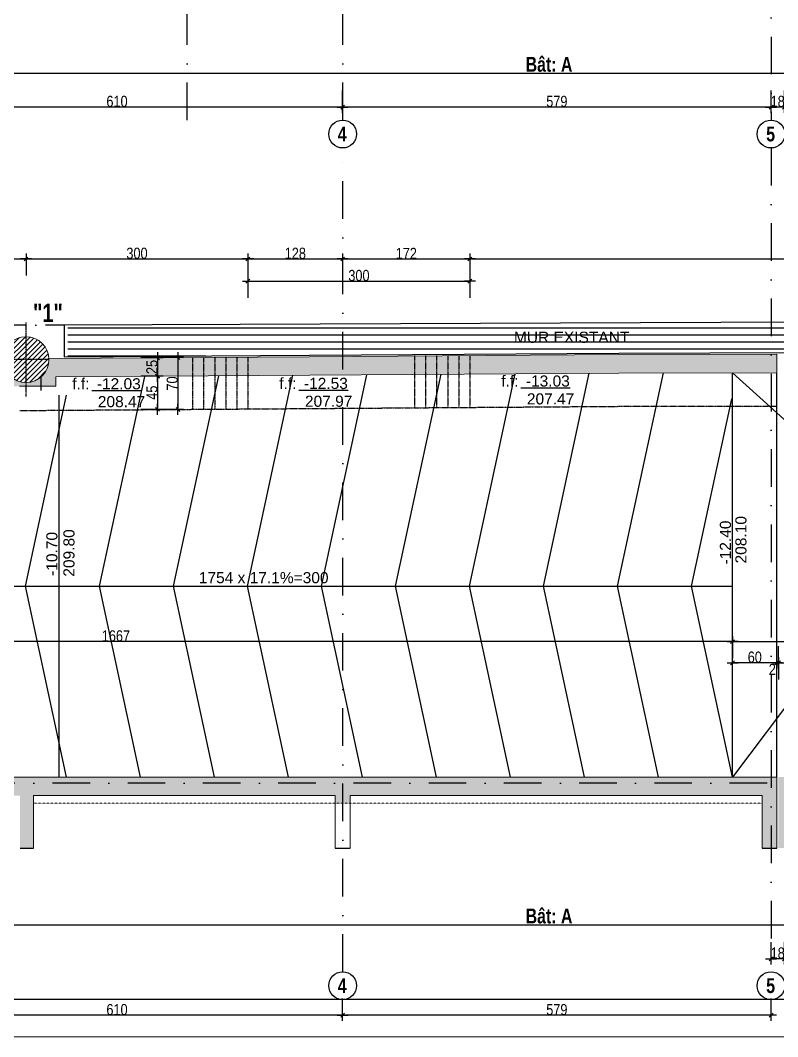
# Model space of a CAD drawing. Header units: millimetres. Extents: x -26249 to 60250, y -21218 to 23336.
# Drawn here: x 52222 to 53245, y -1232 to 141 of the extents above; entities that cross this region are included whole.
import ezdxf
from ezdxf.enums import TextEntityAlignment as Align

# ---------------------------------------------------------------- set-up
doc = ezdxf.new("R2010")
doc.units = ezdxf.units.MM
doc.linetypes.add('TIRETPTX2', pattern=[50.8, 25.4, -12.7, 0, -12.7])
doc.linetypes.add('VW-01', pattern=[0.41656, 0.20828, -0.20828])
for name, color, linetype in [('01_cote_gen', 4, 'Continuous'), ('01_linteaux', 2, 'Continuous'), ('01_poch_murs', 253, 'Continuous'), ('01_texte', 230, 'Continuous'), ('AA_COTES', 2, 'Continuous')]:
    doc.layers.add(name, color=color, linetype=linetype)
for name, color, linetype, lineweight in [('01_murs_coup', 5, 'Continuous', 60), ('01_PIEUX', 5, 'Continuous', 60), ('B Général', 7, 'Continuous', 5)]:
    doc.layers.add(name, color=color, linetype=linetype, lineweight=lineweight)
doc.styles.add('impact', font='impact.ttf')
doc.styles.add('MATTE_TXT', font='arial.ttf')
doc.styles.add('STYLE2', font='ARIALN.TTF')
doc.dimstyles.new('JB50', dxfattribs={"dimscale": 0.1, "dimtxt": 150, "dimasz": 15, "dimexe": 0.1, "dimexo": 0.1, "dimgap": 0.09, "dimtad": 1, "dimdec": 1, "dimdsep": 46, "dimtxsty": 'STYLE2', "dimblk1": 'BOND_G', "dimblk2": 'BOND_D', "dimsah": 1, "dimcen": 1.5, "dimdle": 0.01, "dimse1": 1, "dimse2": 1, "dimclrd": 4, "dimclre": 2, "dimclrt": 6, "dimazin": 2, "dimtfac": 2.333333, "dimtdec": 1, "dimtix": 1, "dimtmove": 2, "dimatfit": 3, "dimldrblk": 'BOND_G', "dimfxl": 1, "dimtolj": 1, "dimtzin": 0, "dimarcsym": 0})
pattern_1 = [(180, (38048.426, -1150.376), (-2e-15, -9.525), [])]

# ---------------------------------------------------------------- blocks, each defined once
blk = doc.blocks.new('BOND_G')
at = {"layer": 'AA_COTES', "color": 0}
for p, q in [((0, -5), (0, 15)), ((5, 0), (-5, 0)), ((1.77, 1.77), (-1.77, -1.77))]:
    blk.add_line(p, q, dxfattribs=at)
blk = doc.blocks.new('BOND_D')
at = {"layer": 'AA_COTES', "color": 0}
for p, q in [((5, 0), (-5, 0)), ((-1.77, -1.77), (1.77, 1.77)), ((0, 5), (0, -15))]:
    blk.add_line(p, q, dxfattribs=at)
blk = doc.blocks.new('*D1461')
at = {"layer": '01_cote_gen', "color": 4, "lineweight": -2, "transparency": 16777216}
blk.add_line((53243, -726.7), (53186, -726.7), dxfattribs=at)
at = {"layer": 'Defpoints', "color": 0, "transparency": 16777216}
for p in [(53244.5, -701.7), (53184.5, -720.7), (53184.5, -726.7)]:
    blk.add_point(p, dxfattribs=at)
at = {"layer": '01_cote_gen', "color": 4, "lineweight": -2, "transparency": 16777216, "xscale": 1.5, "yscale": 1.5, "zscale": 1.5, "rotation": 180}
blk.add_blockref('BOND_D', (53184.5, -726.7), dxfattribs=at)
at = {"layer": '01_cote_gen', "color": 4, "lineweight": -2, "transparency": 16777216, "xscale": 1.5, "yscale": 1.5, "zscale": 1.5}
blk.add_blockref('BOND_G', (53244.5, -726.7), dxfattribs=at)
at = {"layer": '01_cote_gen', "color": 6, "transparency": 16777216, "insert": (53214.5, -719.1), "char_height": 15, "attachment_point": 5, "style": 'STYLE2'}
blk.add_mtext('\\A1;60', dxfattribs=at)
blk = doc.blocks.new('*D1548')
at = {"layer": '01_cote_gen', "color": 4, "lineweight": -2, "transparency": 16777216}
blk.add_line((53183, -698.1), (51519, -698.1), dxfattribs=at)
at = {"layer": 'Defpoints', "color": 0, "transparency": 16777216}
for p in [(51517.5, -698.1), (53184.5, -705.6), (51517.5, -770.6)]:
    blk.add_point(p, dxfattribs=at)
at = {"layer": '01_cote_gen', "color": 4, "lineweight": -2, "transparency": 16777216, "xscale": 1.5, "yscale": 1.5, "zscale": 1.5, "rotation": 180}
blk.add_blockref('BOND_D', (51517.5, -698.1), dxfattribs=at)
at = {"layer": '01_cote_gen', "color": 4, "lineweight": -2, "transparency": 16777216, "xscale": 1.5, "yscale": 1.5, "zscale": 1.5}
blk.add_blockref('BOND_G', (53184.5, -698.1), dxfattribs=at)
at = {"layer": '01_cote_gen', "color": 6, "transparency": 16777216, "insert": (52351, -690.4), "char_height": 15, "attachment_point": 5, "style": 'STYLE2'}
blk.add_mtext('\\A1;1667', dxfattribs=at)
blk = doc.blocks.new('*D1462')
at = {"layer": '01_cote_gen', "color": 4, "lineweight": -2, "transparency": 16777216}
blk.add_line((53186, -698.1), (53762, -698.1), dxfattribs=at)
at = {"layer": 'Defpoints', "color": 0, "transparency": 16777216}
for p in [(53763.5, -698.1), (53184.5, -741), (53763.5, -784.9)]:
    blk.add_point(p, dxfattribs=at)
at = {"layer": '01_cote_gen', "color": 4, "lineweight": -2, "transparency": 16777216, "xscale": 1.5, "yscale": 1.5, "zscale": 1.5, "rotation": 180}
blk.add_blockref('BOND_G', (53184.5, -698.1), dxfattribs=at)
at = {"layer": '01_cote_gen', "color": 4, "lineweight": -2, "transparency": 16777216, "xscale": 1.5, "yscale": 1.5, "zscale": 1.5}
blk.add_blockref('BOND_D', (53763.5, -698.1), dxfattribs=at)
at = {"layer": '01_cote_gen', "color": 6, "transparency": 16777216, "insert": (53474, -690.4), "char_height": 15, "attachment_point": 5, "style": 'STYLE2'}
blk.add_mtext('\\A1;579', dxfattribs=at)
blk = doc.blocks.new('*D1463')
at = {"layer": '01_cote_gen', "color": 4, "lineweight": -2, "transparency": 16777216}
for p, q in [((53243, -726.7), (53241.5, -726.7)), ((53244.5, -726.7), (53246.5, -726.7)), ((53248, -726.7), (53249.5, -726.7))]:
    blk.add_line(p, q, dxfattribs=at)
at = {"layer": 'Defpoints', "color": 0, "transparency": 16777216}
for p in [(53246.5, -726.7), (53244.5, -734.2), (53246.5, -734.2)]:
    blk.add_point(p, dxfattribs=at)
at = {"layer": '01_cote_gen', "color": 4, "lineweight": -2, "transparency": 16777216, "xscale": 1.5, "yscale": 1.5, "zscale": 1.5}
blk.add_blockref('BOND_G', (53244.5, -726.7), dxfattribs=at)
at = {"layer": '01_cote_gen', "color": 4, "lineweight": -2, "transparency": 16777216, "xscale": 1.5, "yscale": 1.5, "zscale": 1.5, "rotation": 180}
blk.add_blockref('BOND_D', (53246.5, -726.7), dxfattribs=at)
at = {"layer": '01_cote_gen', "color": 6, "transparency": 16777216, "insert": (53238.2, -735.6), "char_height": 15, "attachment_point": 5, "style": 'STYLE2'}
blk.add_mtext('\\A1;2', dxfattribs=at)
blk = doc.blocks.new('*D1464')
at = {"layer": '01_cote_gen', "color": 4, "lineweight": -2, "transparency": 16777216}
blk.add_line((53248, -726.7), (53762, -726.7), dxfattribs=at)
at = {"layer": 'Defpoints', "color": 0, "transparency": 16777216}
for p in [(53763.5, -726.7), (53246.5, -746.1), (53763.5, -757.3)]:
    blk.add_point(p, dxfattribs=at)
at = {"layer": '01_cote_gen', "color": 4, "lineweight": -2, "transparency": 16777216, "xscale": 1.5, "yscale": 1.5, "zscale": 1.5, "rotation": 180}
blk.add_blockref('BOND_G', (53246.5, -726.7), dxfattribs=at)
at = {"layer": '01_cote_gen', "color": 4, "lineweight": -2, "transparency": 16777216, "xscale": 1.5, "yscale": 1.5, "zscale": 1.5}
blk.add_blockref('BOND_D', (53763.5, -726.7), dxfattribs=at)
at = {"layer": '01_cote_gen', "color": 6, "transparency": 16777216, "insert": (53505, -719.1), "char_height": 15, "attachment_point": 5, "style": 'STYLE2'}
blk.add_mtext('\\A1;517', dxfattribs=at)
blk = doc.blocks.new('*D1562')
at = {"layer": '01_cote_gen', "color": 4, "lineweight": -2, "transparency": 16777216}
blk.add_line((53253, -1126.5), (53238, -1126.5), dxfattribs=at)
at = {"layer": 'Defpoints', "color": 0, "transparency": 16777216}
for p in [(53236.5, 75.9), (53254.5, -1034.6), (53236.5, -1126.5)]:
    blk.add_point(p, dxfattribs=at)
at = {"layer": '01_cote_gen', "color": 4, "lineweight": -2, "transparency": 16777216, "xscale": 1.5, "yscale": 1.5, "zscale": 1.5, "rotation": 180}
blk.add_blockref('BOND_D', (53236.5, -1126.5), dxfattribs=at)
at = {"layer": '01_cote_gen', "color": 4, "lineweight": -2, "transparency": 16777216, "xscale": 1.5, "yscale": 1.5, "zscale": 1.5}
blk.add_blockref('BOND_G', (53254.5, -1126.5), dxfattribs=at)
at = {"layer": '01_cote_gen', "color": 6, "transparency": 16777216, "insert": (53245.5, -1118.8), "char_height": 15, "attachment_point": 5, "style": 'STYLE2'}
blk.add_mtext('\\A1;18', dxfattribs=at)
blk = doc.blocks.new('*D1563')
at = {"layer": '01_cote_gen', "color": 4, "lineweight": -2, "transparency": 16777216}
blk.add_line((53235, -1202.8), (52659, -1202.8), dxfattribs=at)
at = {"layer": 'Defpoints', "color": 0, "transparency": 16777216}
for p in [(53236.5, 75.9), (52657.5, -1114.6), (52657.5, -1202.8)]:
    blk.add_point(p, dxfattribs=at)
at = {"layer": '01_cote_gen', "color": 4, "lineweight": -2, "transparency": 16777216, "xscale": 1.5, "yscale": 1.5, "zscale": 1.5, "rotation": 180}
blk.add_blockref('BOND_D', (52657.5, -1202.8), dxfattribs=at)
at = {"layer": '01_cote_gen', "color": 4, "lineweight": -2, "transparency": 16777216, "xscale": 1.5, "yscale": 1.5, "zscale": 1.5}
blk.add_blockref('BOND_G', (53236.5, -1202.8), dxfattribs=at)
at = {"layer": '01_cote_gen', "color": 6, "transparency": 16777216, "insert": (52947, -1195.2), "char_height": 15, "attachment_point": 5, "style": 'STYLE2'}
blk.add_mtext('\\A1;579', dxfattribs=at)
blk = doc.blocks.new('*D1564')
at = {"layer": '01_cote_gen', "color": 4, "lineweight": -2, "transparency": 16777216}
blk.add_line((52656, -1202.8), (52049, -1202.8), dxfattribs=at)
at = {"layer": 'Defpoints', "color": 0, "transparency": 16777216}
for p in [(52047.5, -1114.6), (52657.5, -1114.6), (52047.5, -1202.8)]:
    blk.add_point(p, dxfattribs=at)
at = {"layer": '01_cote_gen', "color": 4, "lineweight": -2, "transparency": 16777216, "xscale": 1.5, "yscale": 1.5, "zscale": 1.5, "rotation": 180}
blk.add_blockref('BOND_D', (52047.5, -1202.8), dxfattribs=at)
at = {"layer": '01_cote_gen', "color": 4, "lineweight": -2, "transparency": 16777216, "xscale": 1.5, "yscale": 1.5, "zscale": 1.5}
blk.add_blockref('BOND_G', (52657.5, -1202.8), dxfattribs=at)
at = {"layer": '01_cote_gen', "color": 6, "transparency": 16777216, "insert": (52352.5, -1195.2), "char_height": 15, "attachment_point": 5, "style": 'STYLE2'}
blk.add_mtext('\\A1;610', dxfattribs=at)
blk = doc.blocks.new('*D1446')
at = {"layer": '01_cote_gen', "color": 4, "lineweight": -2, "transparency": 16777216}
blk.add_line((52831, -181.2), (53728, -181.2), dxfattribs=at)
at = {"layer": 'Defpoints', "color": 0, "transparency": 16777216}
for p in [(53729.5, -181.2), (52829.5, -358.1), (53729.5, -358.1)]:
    blk.add_point(p, dxfattribs=at)
at = {"layer": '01_cote_gen', "color": 4, "lineweight": -2, "transparency": 16777216, "xscale": 1.5, "yscale": 1.5, "zscale": 1.5, "rotation": 180}
blk.add_blockref('BOND_G', (52829.5, -181.2), dxfattribs=at)
at = {"layer": '01_cote_gen', "color": 4, "lineweight": -2, "transparency": 16777216, "xscale": 1.5, "yscale": 1.5, "zscale": 1.5}
blk.add_blockref('BOND_D', (53729.5, -181.2), dxfattribs=at)
at = {"layer": '01_cote_gen', "color": 6, "transparency": 16777216, "insert": (53299.4, -173.6), "char_height": 15, "attachment_point": 5, "style": 'STYLE2'}
blk.add_mtext('\\A1;900', dxfattribs=at)
blk = doc.blocks.new('*D1447')
at = {"layer": '01_cote_gen', "color": 4, "lineweight": -2, "transparency": 16777216}
blk.add_line((52049, -181.2), (52228, -181.2), dxfattribs=at)
at = {"layer": 'Defpoints', "color": 0, "transparency": 16777216}
for p in [(52229.5, -181.2), (52229.5, -318.8), (52047.5, -436.2)]:
    blk.add_point(p, dxfattribs=at)
at = {"layer": '01_cote_gen', "color": 4, "lineweight": -2, "transparency": 16777216, "xscale": 1.5, "yscale": 1.5, "zscale": 1.5, "rotation": 180}
blk.add_blockref('BOND_G', (52047.5, -181.2), dxfattribs=at)
at = {"layer": '01_cote_gen', "color": 4, "lineweight": -2, "transparency": 16777216, "xscale": 1.5, "yscale": 1.5, "zscale": 1.5}
blk.add_blockref('BOND_D', (52229.5, -181.2), dxfattribs=at)
at = {"layer": '01_cote_gen', "color": 6, "transparency": 16777216, "insert": (52138.5, -173.6), "char_height": 15, "attachment_point": 5, "style": 'STYLE2'}
blk.add_mtext('\\A1;182', dxfattribs=at)
blk = doc.blocks.new('*D1448')
at = {"layer": '01_cote_gen', "color": 4, "lineweight": -2, "transparency": 16777216}
blk.add_line((52231, -181.2), (52528, -181.2), dxfattribs=at)
at = {"layer": 'Defpoints', "color": 0, "transparency": 16777216}
for p in [(52229.5, -173), (52529.5, -181.2), (52529.5, -288.1)]:
    blk.add_point(p, dxfattribs=at)
at = {"layer": '01_cote_gen', "color": 4, "lineweight": -2, "transparency": 16777216, "xscale": 1.5, "yscale": 1.5, "zscale": 1.5, "rotation": 180}
blk.add_blockref('BOND_G', (52229.5, -181.2), dxfattribs=at)
at = {"layer": '01_cote_gen', "color": 4, "lineweight": -2, "transparency": 16777216, "xscale": 1.5, "yscale": 1.5, "zscale": 1.5}
blk.add_blockref('BOND_D', (52529.5, -181.2), dxfattribs=at)
at = {"layer": '01_cote_gen', "color": 6, "transparency": 16777216, "insert": (52379.5, -173.6), "char_height": 15, "attachment_point": 5, "style": 'STYLE2'}
blk.add_mtext('\\A1;300', dxfattribs=at)
blk = doc.blocks.new('*D1449')
at = {"layer": '01_cote_gen', "color": 4, "lineweight": -2, "transparency": 16777216}
blk.add_line((52531, -211.2), (52828, -211.2), dxfattribs=at)
at = {"layer": 'Defpoints', "color": 0, "transparency": 16777216}
for p in [(52529.5, -203.6), (52829.5, -211.2), (52829.5, -338)]:
    blk.add_point(p, dxfattribs=at)
at = {"layer": '01_cote_gen', "color": 4, "lineweight": -2, "transparency": 16777216, "xscale": 1.5, "yscale": 1.5, "zscale": 1.5, "rotation": 180}
blk.add_blockref('BOND_G', (52529.5, -211.2), dxfattribs=at)
at = {"layer": '01_cote_gen', "color": 4, "lineweight": -2, "transparency": 16777216, "xscale": 1.5, "yscale": 1.5, "zscale": 1.5}
blk.add_blockref('BOND_D', (52829.5, -211.2), dxfattribs=at)
at = {"layer": '01_cote_gen', "color": 6, "transparency": 16777216, "insert": (52679.5, -203.6), "char_height": 15, "attachment_point": 5, "style": 'STYLE2'}
blk.add_mtext('\\A1;300', dxfattribs=at)
blk = doc.blocks.new('*D1450')
at = {"layer": '01_cote_gen', "color": 4, "lineweight": -2, "transparency": 16777216}
blk.add_line((52659, -181.2), (52828, -181.2), dxfattribs=at)
at = {"layer": 'Defpoints', "color": 0, "transparency": 16777216}
for p in [(52829.5, -181.2), (52829.5, -188.7), (52657.5, -195.3)]:
    blk.add_point(p, dxfattribs=at)
at = {"layer": '01_cote_gen', "color": 4, "lineweight": -2, "transparency": 16777216, "xscale": 1.5, "yscale": 1.5, "zscale": 1.5, "rotation": 180}
blk.add_blockref('BOND_G', (52657.5, -181.2), dxfattribs=at)
at = {"layer": '01_cote_gen', "color": 4, "lineweight": -2, "transparency": 16777216, "xscale": 1.5, "yscale": 1.5, "zscale": 1.5}
blk.add_blockref('BOND_D', (52829.5, -181.2), dxfattribs=at)
at = {"layer": '01_cote_gen', "color": 6, "transparency": 16777216, "insert": (52743.5, -173.7), "char_height": 15, "attachment_point": 5, "style": 'STYLE2'}
blk.add_mtext('\\A1;172', dxfattribs=at)
blk = doc.blocks.new('*D1451')
at = {"layer": '01_cote_gen', "color": 4, "lineweight": -2, "transparency": 16777216}
blk.add_line((52531, -181.2), (52656, -181.2), dxfattribs=at)
at = {"layer": 'Defpoints', "color": 0, "transparency": 16777216}
for p in [(52657.5, -181.2), (52657.5, -224), (52529.5, -233.7)]:
    blk.add_point(p, dxfattribs=at)
at = {"layer": '01_cote_gen', "color": 4, "lineweight": -2, "transparency": 16777216, "xscale": 1.5, "yscale": 1.5, "zscale": 1.5, "rotation": 180}
blk.add_blockref('BOND_G', (52529.5, -181.2), dxfattribs=at)
at = {"layer": '01_cote_gen', "color": 4, "lineweight": -2, "transparency": 16777216, "xscale": 1.5, "yscale": 1.5, "zscale": 1.5}
blk.add_blockref('BOND_D', (52657.5, -181.2), dxfattribs=at)
at = {"layer": '01_cote_gen', "color": 6, "transparency": 16777216, "insert": (52593.5, -173.6), "char_height": 15, "attachment_point": 5, "style": 'STYLE2'}
blk.add_mtext('\\A1;128', dxfattribs=at)
blk = doc.blocks.new('*D1514')
at = {"layer": '01_cote_gen', "color": 4, "lineweight": -2, "transparency": 16777216}
blk.add_line((53253, 23.9), (53238, 23.9), dxfattribs=at)
at = {"layer": 'Defpoints', "color": 0, "transparency": 16777216}
for p in [(53236.5, 119.3), (53254.5, 115.8), (53236.5, 23.9)]:
    blk.add_point(p, dxfattribs=at)
at = {"layer": '01_cote_gen', "color": 4, "lineweight": -2, "transparency": 16777216, "xscale": 1.5, "yscale": 1.5, "zscale": 1.5, "rotation": 180}
blk.add_blockref('BOND_D', (53236.5, 23.9), dxfattribs=at)
at = {"layer": '01_cote_gen', "color": 4, "lineweight": -2, "transparency": 16777216, "xscale": 1.5, "yscale": 1.5, "zscale": 1.5}
blk.add_blockref('BOND_G', (53254.5, 23.9), dxfattribs=at)
at = {"layer": '01_cote_gen', "color": 6, "transparency": 16777216, "insert": (53245.5, 31.6), "char_height": 15, "attachment_point": 5, "style": 'STYLE2'}
blk.add_mtext('\\A1;18', dxfattribs=at)
blk = doc.blocks.new('*D1515')
at = {"layer": '01_cote_gen', "color": 4, "lineweight": -2, "transparency": 16777216}
blk.add_line((53235, 23.9), (52659, 23.9), dxfattribs=at)
at = {"layer": 'Defpoints', "color": 0, "transparency": 16777216}
for p in [(52657.5, 112.2), (53236.5, 119.3), (52657.5, 23.9)]:
    blk.add_point(p, dxfattribs=at)
at = {"layer": '01_cote_gen', "color": 4, "lineweight": -2, "transparency": 16777216, "xscale": 1.5, "yscale": 1.5, "zscale": 1.5, "rotation": 180}
blk.add_blockref('BOND_D', (52657.5, 23.9), dxfattribs=at)
at = {"layer": '01_cote_gen', "color": 4, "lineweight": -2, "transparency": 16777216, "xscale": 1.5, "yscale": 1.5, "zscale": 1.5}
blk.add_blockref('BOND_G', (53236.5, 23.9), dxfattribs=at)
at = {"layer": '01_cote_gen', "color": 6, "transparency": 16777216, "insert": (52947, 31.6), "char_height": 15, "attachment_point": 5, "style": 'STYLE2'}
blk.add_mtext('\\A1;579', dxfattribs=at)
blk = doc.blocks.new('*D1516')
at = {"layer": '01_cote_gen', "color": 4, "lineweight": -2, "transparency": 16777216}
blk.add_line((52656, 23.9), (52049, 23.9), dxfattribs=at)
at = {"layer": 'Defpoints', "color": 0, "transparency": 16777216}
for p in [(52047.5, 112.2), (52657.5, 112.2), (52047.5, 23.9)]:
    blk.add_point(p, dxfattribs=at)
at = {"layer": '01_cote_gen', "color": 4, "lineweight": -2, "transparency": 16777216, "xscale": 1.5, "yscale": 1.5, "zscale": 1.5, "rotation": 180}
blk.add_blockref('BOND_D', (52047.5, 23.9), dxfattribs=at)
at = {"layer": '01_cote_gen', "color": 4, "lineweight": -2, "transparency": 16777216, "xscale": 1.5, "yscale": 1.5, "zscale": 1.5}
blk.add_blockref('BOND_G', (52657.5, 23.9), dxfattribs=at)
at = {"layer": '01_cote_gen', "color": 6, "transparency": 16777216, "insert": (52352.5, 31.6), "char_height": 15, "attachment_point": 5, "style": 'STYLE2'}
blk.add_mtext('\\A1;610', dxfattribs=at)
blk = doc.blocks.new('*D1616')
at = {"layer": '01_cote_gen', "color": 4, "lineweight": -2, "transparency": 16777216}
blk.add_line((52434.9, -315.9), (52434.9, -382.9), dxfattribs=at)
at = {"layer": 'Defpoints', "color": 0, "transparency": 16777216}
for p in [(52436.7, -314.4), (52434.9, -384.4), (52437.2, -384.4)]:
    blk.add_point(p, dxfattribs=at)
at = {"layer": '01_cote_gen', "color": 4, "lineweight": -2, "transparency": 16777216, "xscale": 1.5, "yscale": 1.5, "zscale": 1.5}
for name, p, rotation in [('BOND_G', (52434.9, -314.4), 90), ('BOND_D', (52434.9, -384.4), 270)]:
    blk.add_blockref(name, p, dxfattribs=dict(at, rotation=rotation))
at = {"layer": '01_cote_gen', "color": 6, "transparency": 16777216, "insert": (52427.2, -349.4), "char_height": 15, "attachment_point": 5, "rotation": 90, "style": 'STYLE2'}
blk.add_mtext('\\A1;70', dxfattribs=at)
blk = doc.blocks.new('*D1608')
at = {"layer": '01_cote_gen', "color": 4, "lineweight": -2, "transparency": 16777216}
blk.add_line((52407.3, -316.1), (52407.3, -338.1), dxfattribs=at)
at = {"layer": 'Defpoints', "color": 0, "transparency": 16777216}
for p in [(52404.4, -314.6), (52404.6, -339.6), (52407.3, -339.6)]:
    blk.add_point(p, dxfattribs=at)
at = {"layer": '01_cote_gen', "color": 4, "lineweight": -2, "transparency": 16777216, "xscale": 1.5, "yscale": 1.5, "zscale": 1.5}
for name, p, rotation in [('BOND_G', (52407.3, -314.6), 90), ('BOND_D', (52407.3, -339.6), 270)]:
    blk.add_blockref(name, p, dxfattribs=dict(at, rotation=rotation))
at = {"layer": '01_cote_gen', "color": 6, "transparency": 16777216, "insert": (52399.7, -327.1), "char_height": 15, "attachment_point": 5, "rotation": 90, "style": 'STYLE2'}
blk.add_mtext('\\A1;25', dxfattribs=at)
blk = doc.blocks.new('*D1609')
at = {"layer": '01_cote_gen', "color": 4, "lineweight": -2, "transparency": 16777216}
blk.add_line((52407.3, -340.8), (52407.3, -382.8), dxfattribs=at)
at = {"layer": 'Defpoints', "color": 0, "transparency": 16777216}
for p in [(52448.5, -339.3), (52407.3, -384.3), (52445.8, -384.3)]:
    blk.add_point(p, dxfattribs=at)
at = {"layer": '01_cote_gen', "color": 4, "lineweight": -2, "transparency": 16777216, "xscale": 1.5, "yscale": 1.5, "zscale": 1.5}
for name, p, rotation in [('BOND_G', (52407.3, -339.3), 90), ('BOND_D', (52407.3, -384.3), 270)]:
    blk.add_blockref(name, p, dxfattribs=dict(at, rotation=rotation))
at = {"layer": '01_cote_gen', "color": 6, "transparency": 16777216, "insert": (52399.7, -361.8), "char_height": 15, "attachment_point": 5, "rotation": 90, "style": 'STYLE2'}
blk.add_mtext('\\A1;45', dxfattribs=at)

msp = doc.modelspace()

# ---------------------------------------------------------------- hatches: boundary and pattern name
at = {"layer": '01_poch_murs'}
h = msp.add_hatch(dxfattribs=at)
h.set_pattern_fill('ANSI31', color=256, scale=3, angle=135)
h.set_pattern_definition(pattern_1)
h.paths.add_polyline_path([(52662.48, -269.119), (52523.929, -269.718), (52286.06, -270.743), (52286.06, -313.463), (52617.756, -311.161), (52662.48, -310.846)])
h = msp.add_hatch(dxfattribs=at)
h.set_pattern_fill('ANSI31', color=256, scale=3, angle=135)
h.set_pattern_definition(pattern_1)
h.paths.add_polyline_path([(53241.478, -266.618), (52662.48, -269.119), (52662.48, -310.846), (53035.529, -308.214), (53241.478, -307.792)])
h.paths.add_polyline_path([(53259.48, -266.54), (53241.478, -266.618), (53241.478, -307.792), (53259.48, -307.755)])
h.paths.add_polyline_path([(53838.48, -265.403), (53611.529, -265.019), (53259.48, -266.54), (53259.48, -307.755), (53543.529, -307.174), (53838.48, -307.174)])
h.paths.add_polyline_path([(54118.076, -265.876), (53838.48, -265.403), (53838.48, -307.174), (54118.076, -307.174)])
h.paths.add_polyline_path([(54664.076, -266.8), (54118.076, -265.876), (54118.076, -307.174), (54378.699, -307.174), (54664.076, -308.114)])
h.paths.add_polyline_path([(55198.076, -267.704), (54664.076, -266.8), (54664.076, -308.114), (55198.076, -309.873)])
h.paths.add_polyline_path([(55478.076, -268.178), (55198.076, -267.704), (55198.076, -309.873), (55216.425, -309.934), (55478.076, -309.741)])
h.paths.add_polyline_path([(56093.376, -269.219), (55478.076, -268.178), (55478.076, -309.741), (56093.376, -309.286)])
h.paths.add_polyline_path([(56241.076, -269.469), (56093.376, -269.219), (56093.376, -309.286), (56241.076, -309.177)])
h.paths.add_polyline_path([(56844.076, -269.037), (56455.136, -269.832), (56241.076, -269.469), (56241.076, -309.177), (56292.732, -309.139), (56844.076, -308.944)])
h.paths.add_polyline_path([(57458.076, -267.782), (56862.076, -269), (56862.076, -308.938), (57458.076, -308.728)])
h.paths.add_polyline_path([(56862.076, -269), (56844.076, -269.037), (56844.076, -308.944), (56862.076, -308.938)])
h.paths.add_polyline_path([(57508.076, -267.679), (57458.076, -267.782), (57458.076, -308.728), (57508.076, -308.71)])
h.paths.add_polyline_path([(57882.076, -267.06), (57811.029, -267.06), (57508.076, -267.679), (57508.076, -308.71), (57882.076, -308.578)])
h.paths.add_polyline_path([(58482.038, -267.39), (58229.529, -267.06), (57882.076, -267.06), (57882.076, -308.578), (58238.616, -308.452), (58482.038, -309.612)])
h.paths.add_polyline_path([(58992.038, -268.057), (58482.038, -267.39), (58482.038, -309.612), (58992.038, -312.041)])
h.paths.add_polyline_path([(59169.668, -268.289), (58992.038, -268.057), (58992.038, -312.041), (59169.533, -312.887)])
h.paths.add_polyline_path([(54906.333, -298.582), (55070.095, -298.582), (55070.095, -275.315), (54906.333, -275.315)], flags=24)
h.paths.add_polyline_path([(57617.546, -298.582), (57781.308, -298.582), (57781.308, -275.315), (57617.546, -275.315)], flags=24)
h = msp.add_hatch(dxfattribs=at)
h.set_pattern_fill('ANSI31', color=256, scale=1.5)
h.set_pattern_definition([(45, (34020.868, 8386.1233), (-3.367596, 3.367596), [])])
h.paths.add_polyline_path([(52229.56, -286.144, 0.41421356), (52198.56, -317.144), (52229.56, -317.144)])
h.paths.add_polyline_path([(52229.56, -317.144), (52198.56, -317.144, 0.41421356), (52229.56, -348.144)])
h.paths.add_polyline_path([(52229.56, -286.144), (52229.56, -317.144), (52260.56, -317.144, 0.41421356)])
h.paths.add_polyline_path([(52260.56, -317.144), (52229.56, -317.144), (52229.56, -348.144, 0.41421356)])
h = msp.add_hatch(color=256, dxfattribs=at)
h.dxf.hatch_style = 1
h.paths.add_polyline_path([(53244.404, -309.798), (53030.576, -310.235), (52612.809, -313.183), (52260.523, -315.628, -0.0122371), (52260.56, -317.144, -0.83329013), (52200.578, -328.144), (52108.543, -328.144, -0.69006556), (52050.578, -328.144), (51958.543, -328.144, -0.69006556), (51900.578, -328.144), (51808.543, -328.144, -0.68666796), (51750.68, -328.411), (51658.744, -329.263, -0.66670859), (51601.564, -331.705, 0.01891787), (51511.267, -342.83, -0.68126896), (51454.547, -353.409, 0.00769277), (51418.463, -361.622), (51424.385, -385.91, -0.05087297), (51661.168, -353.144), (52220.66, -353.144), (52269.709, -353.144), (52269.709, -340.564), (52612.982, -338.182), (53030.69, -335.235), (53244.455, -334.797)])
h = msp.add_hatch(color=256, dxfattribs=at)
h.dxf.hatch_style = 1
h.paths.add_polyline_path([(53244.455, -881.131), (51595.025, -881.131, -0.10235519), (51597.569, -893.431, -0.10591855), (51594.849, -906.131), (51851.532, -906.131), (51851.532, -976.858), (51871.532, -976.858), (51871.532, -906.131), (52221.609, -906.131), (52221.609, -976.858), (52239.609, -976.858), (52239.609, -906.131), (52647.532, -906.131), (52647.532, -916.131), (52667.532, -916.131), (52667.532, -906.131), (53224.455, -906.131), (53224.455, -976.858), (53244.455, -976.858)])
h.paths.add_polyline_path([(53266.455, -881.131), (53246.455, -881.131), (53246.455, -976.858), (53266.455, -976.858)])

# ---------------------------------------------------------------- linework, layer by layer
at = {"layer": '01_cote_gen'}
msp.add_line((52249.709, -340.703), (52249.709, -359.026), dxfattribs=at)
at = {"layer": '01_linteaux', "linetype": 'TIRETPTX2', "ltscale": 2}
for p, q in [((52447.519, 6.331), (52447.519, 2849.444)), ((52657.519, 6.331), (52657.519, 2849.444)), ((53236.518, 1847.948), (53236.515, 6.331)), ((52657.519, -1144.066), (52657.519, -31.28)), ((53236.514, -31.28), (53236.512, -1144.066)), ((59129.963, -889.131), (50572.366, -889.131))]:
    msp.add_line(p, q, dxfattribs=at)
at = {"layer": '01_linteaux', "color": 5, "linetype": 'TIRETPTX2'}
msp.add_line((52281.099, -270.765), (51605.68, -270.765), dxfattribs=at)
at = {"layer": '01_linteaux', "linetype": 'TIRETPTX2', "ltscale": 0.01}
for p, q in [((52229.56, -367.144), (52229.56, -267.144)), ((52229.56, -367.144), (52229.56, -267.144)), ((52454.519, -313.761), (52454.519, -383.763)), ((52469.519, -313.761), (52469.519, -383.763)), ((52484.519, -313.761), (52484.519, -383.763)), ((52499.519, -313.761), (52499.519, -383.763)), ((52514.519, -313.761), (52514.519, -383.763)), ((52529.519, -313.761), (52529.519, -383.763)), ((52754.519, -311.654), (52754.519, -381.655)), ((52769.519, -311.654), (52769.519, -381.655)), ((52784.519, -311.654), (52784.519, -381.655)), ((52799.519, -311.654), (52799.519, -381.655)), ((52814.519, -311.654), (52814.519, -381.655)), ((52829.519, -311.654), (52829.519, -381.655)), ((52260.56, -317.144), (51679.401, -317.144))]:
    msp.add_line(p, q, dxfattribs=at)
at = {"layer": '01_linteaux'}
for p, q in [((52518.967, -269.739), (52281.099, -270.765)), ((52281.099, -270.765), (52281.099, -313.485)), ((53606.567, -265.04), (52518.967, -269.739)), ((52281.099, -313.485), (52612.795, -311.183)), ((52612.795, -311.183), (53030.567, -308.235)), ((53030.567, -308.235), (53538.567, -307.196)), ((53184.455, -881.131), (53184.455, -334.92)), ((53244.455, -881.131), (53244.455, -334.797))]:
    msp.add_line(p, q, dxfattribs=at)
at = {"layer": '01_linteaux', "linetype": 'TIRETPTX2', "ltscale": 0.01}
msp.add_lwpolyline([(52220.584, -385.906), (52613.299, -383.181), (53030.895, -380.234), (53244.547, -379.797)], dxfattribs=at)
at = {"layer": '01_murs_coup', "linetype": 'Continuous', "lineweight": 5}
for p, q in [((51564.242, -881.131), (53244.455, -881.131)), ((53244.455, -976.858), (53244.455, -881.131)), ((53244.455, -976.858), (53244.455, -881.131)), ((52239.609, -976.858), (52239.609, -906.131)), ((52239.609, -976.858), (52239.609, -906.131)), ((52239.609, -906.131), (52647.532, -906.131)), ((52647.532, -906.131), (52647.532, -976.858)), ((52667.532, -906.131), (52667.532, -976.858)), ((52667.532, -906.131), (53224.455, -906.131)), ((53224.455, -976.858), (53224.455, -906.131)), ((53224.455, -976.858), (53224.455, -906.131)), ((59200.424, -1231.677), (50478.456, -1231.677))]:
    msp.add_line(p, q, dxfattribs=at)
at = {"layer": '01_PIEUX', "linetype": 'Continuous', "lineweight": 5}
for p, q in [((52260.523, -315.628), (52612.809, -313.183)), ((52612.809, -313.183), (53030.581, -310.235)), ((53030.571, -310.235), (53244.404, -309.798)), ((53244.455, -334.797), (53244.404, -309.798)), ((52269.709, -340.564), (52612.982, -338.182)), ((52269.709, -340.564), (52269.709, -353.144)), ((52612.985, -338.182), (53030.758, -335.234)), ((53030.622, -335.235), (53244.455, -334.797)), ((52220.66, -353.144), (52269.709, -353.144))]:
    msp.add_line(p, q, dxfattribs=at)
msp.add_circle((52229.56, -317.144), 31, dxfattribs=at)
at = {"layer": '01_poch_murs', "ltscale": 3}
for p, q in [((52328.793, -623.131), (52389.936, -339.73)), ((52428.793, -623.131), (52490.085, -339.035)), ((52528.793, -623.131), (52590.235, -338.34)), ((52628.793, -623.131), (52690.387, -337.636)), ((52728.793, -623.131), (52790.54, -336.929)), ((52828.793, -623.131), (52890.692, -336.223)), ((52928.793, -623.131), (52990.845, -335.516)), ((53028.793, -623.131), (53090.932, -335.112)), ((52228.793, -623.131), (52284.455, -365.131)), ((53128.793, -623.131), (53183.41, -369.977)), ((52284.455, -881.131), (52228.793, -623.131)), ((52384.455, -881.131), (52328.793, -623.131)), ((52484.455, -881.131), (52428.793, -623.131)), ((52584.455, -881.131), (52528.793, -623.131)), ((52684.455, -881.131), (52628.793, -623.131)), ((52784.455, -881.131), (52728.793, -623.131)), ((52884.455, -881.131), (52828.793, -623.131)), ((52984.455, -881.131), (52928.793, -623.131)), ((53084.455, -881.131), (53028.793, -623.131)), ((53184.455, -881.131), (53128.793, -623.131))]:
    msp.add_line(p, q, dxfattribs=at)
at = {"layer": '01_poch_murs'}
for p, q in [((52221.609, -976.858), (52239.609, -976.858)), ((52647.532, -976.858), (52667.532, -976.858)), ((53224.455, -976.858), (53244.455, -976.858))]:
    msp.add_line(p, q, dxfattribs=at)
at = {"layer": '01_texte'}
for p, q in [((50665.453, 69.881), (54659.115, 69.881)), ((53428.826, -556.085), (53184.455, -334.92)), ((52898.179, -355.203), (52964.98, -355.203)), ((52273.674, -365.131), (52273.674, -881.131)), ((52318.279, -358.934), (52385.08, -358.934)), ((52598.176, -358.408), (52664.977, -358.408)), ((53428.826, -556.085), (53184.455, -881.131)), ((51517.455, -623.131), (53183.928, -623.131)), ((50665.453, -1080.516), (54659.115, -1080.516)), ((59200.424, -1181.677), (50528.456, -1181.677))]:
    msp.add_line(p, q, dxfattribs=at)
for centre in [(52657.516, -12.475), (53236.515, -12.475), (52657.516, -1162.872), (53236.515, -1162.872)]:
    msp.add_circle(centre, 18.806, dxfattribs=at)
at = {"layer": 'B Général', "color": 250, "linetype": 'VW-01', "true_color": 0x444444}
msp.add_line((52239.532, -916.131), (53224.455, -916.131), dxfattribs=at)

# ---------------------------------------------------------------- texts
at = {"layer": '01_texte'}
for s, height, style, p in [('Bât: A', 20, 'impact', (52904.871, 71.733)), ('MUR EXISTANT', 15, 'MATTE_TXT', (52888.987, -294.448)), ('f.f:', 15, 'MATTE_TXT', (52291.923, -357.252)), ('-12.03', 15, 'MATTE_TXT', (52325.22, -357.252)), ('f.f:', 15, 'MATTE_TXT', (52571.819, -356.726)), ('-12.53', 15, 'MATTE_TXT', (52605.117, -356.726)), ('f.f:', 15, 'MATTE_TXT', (52871.823, -353.521)), ('-13.03', 15, 'MATTE_TXT', (52905.12, -353.521)), ('208.47', 15, 'MATTE_TXT', (52326.599, -381.383)), ('207.97', 15, 'MATTE_TXT', (52606.496, -380.857)), ('207.47', 15, 'MATTE_TXT', (52906.499, -377.653)), ('1754 x 17.1%%%=300', 15, 'MATTE_TXT', (52463.096, -619.141)), ('Bât: A', 20, 'impact', (52904.871, -1078.664))]:
    msp.add_text(s, height=height, dxfattribs=dict(at, style=style)).set_placement(p)
at = {"layer": '01_texte', "style": 'impact'}
msp.add_text('"1"', height=25, rotation=0, dxfattribs=at).set_placement((52259.148, -273.97), align=Align.BOTTOM_CENTER)
at = {"layer": '01_texte', "style": 'MATTE_TXT'}
for s, p in [('-12.40', (53182.326, -593.912)), ('208.10', (53203.255, -592.5)), ('209.80', (52295.036, -610.372)), ('-10.70', (52271.948, -609.301))]:
    msp.add_text(s, height=15, rotation=90, dxfattribs=at).set_placement(p)
at = {"layer": '01_texte', "char_height": 20, "attachment_point": 1, "line_spacing_factor": 0.895453, "style": 'impact'}
for s, insert in [('4', (52650.947, -2.368)), ('5', (53229.946, -2.368)), ('4', (52650.947, -1152.765)), ('5', (53229.946, -1152.765))]:
    msp.add_mtext(s, dxfattribs=dict(at, insert=insert))

# ---------------------------------------------------------------- dimensions: what is measured, and where the dimension line sits
at = {"layer": '01_cote_gen'}
for base, p1, p2, picture, middle in [((52047.519, 23.941), (52657.519, 112.224), (52047.519, 112.224), '*D1516', (52352.519, 31.609)), ((52657.519, 23.941), (53236.512, 119.319), (52657.519, 112.224), '*D1515', (52947.015, 31.609)), ((53236.512, 23.941), (53254.518, 115.772), (53236.512, 119.319), '*D1514', (53245.515, 31.609)), ((52657.519, -1202.842), (53236.515, 75.876), (52657.519, -1114.559), '*D1563', (52947.017, -1195.175)), ((53236.515, -1126.456), (53254.518, -1034.626), (53236.515, 75.876), '*D1562', (53245.517, -1118.788)), ((52229.519, -181.232), (52047.519, -436.16), (52229.519, -318.83), '*D1447', (52138.519, -173.564)), ((52529.519, -181.232), (52229.519, -173.025), (52529.519, -288.122), '*D1448', (52379.519, -173.564)), ((52657.519, -181.232), (52529.519, -233.732), (52657.519, -223.967), '*D1451', (52593.519, -173.564)), ((52829.519, -181.232), (52657.519, -195.344), (52829.519, -188.732), '*D1450', (52743.519, -173.692)), ((52829.519, -211.232), (52529.519, -203.604), (52829.519, -337.952), '*D1449', (52679.519, -203.564)), ((51517.455, -698.116), (53184.455, -705.616), (51517.455, -770.579), '*D1548', (52350.955, -690.448)), ((53763.455, -698.116), (53184.455, -741.035), (53763.455, -784.869), '*D1462', (53473.955, -690.448)), ((53184.455, -726.743), (53244.455, -701.739), (53184.455, -720.746), '*D1461', (53214.455, -719.075)), ((53763.455, -726.743), (53246.455, -746.059), (53763.455, -757.274), '*D1464', (53504.955, -719.075)), ((52047.519, -1202.842), (52657.519, -1114.559), (52047.519, -1114.559), '*D1564', (52352.519, -1195.175))]:
    dim = msp.add_linear_dim(base=base, p1=p1, p2=p2, dimstyle='JB50', dxfattribs=at)
    dim.commit()
    dim.dimension.update_dxf_attribs({"geometry": picture, "text_midpoint": middle})
for base, p1, p2, picture, middle in [((53729.519, -181.232), (52829.519, -358.058), (53729.519, -358.058), '*D1446', (53299.426, -173.564)), ((53246.455, -726.743), (53244.455, -734.243), (53246.455, -734.243), '*D1463', (53238.179, -735.597))]:
    dim = msp.add_linear_dim(base=base, p1=p1, p2=p2, dimstyle='JB50', dxfattribs=at)
    dim.commit()
    dim.dimension.update_dxf_attribs({"geometry": picture, "text_midpoint": middle, "dimtype": 160})
for base, p1, p2, picture, middle in [((52407.321, -339.628), (52404.445, -314.629), (52404.619, -339.628), '*D1608', (52399.653, -327.129)), ((52434.874, -384.404), (52436.666, -314.405), (52437.152, -384.404), '*D1616', (52427.206, -349.404)), ((52407.321, -384.343), (52448.488, -339.324), (52445.842, -384.343), '*D1609', (52399.684, -361.834))]:
    dim = msp.add_linear_dim(base=base, p1=p1, p2=p2, angle=90, dimstyle='JB50', dxfattribs=at)
    dim.commit()
    dim.dimension.update_dxf_attribs({"geometry": picture, "text_midpoint": middle})

doc.saveas('drawing.dxf')
